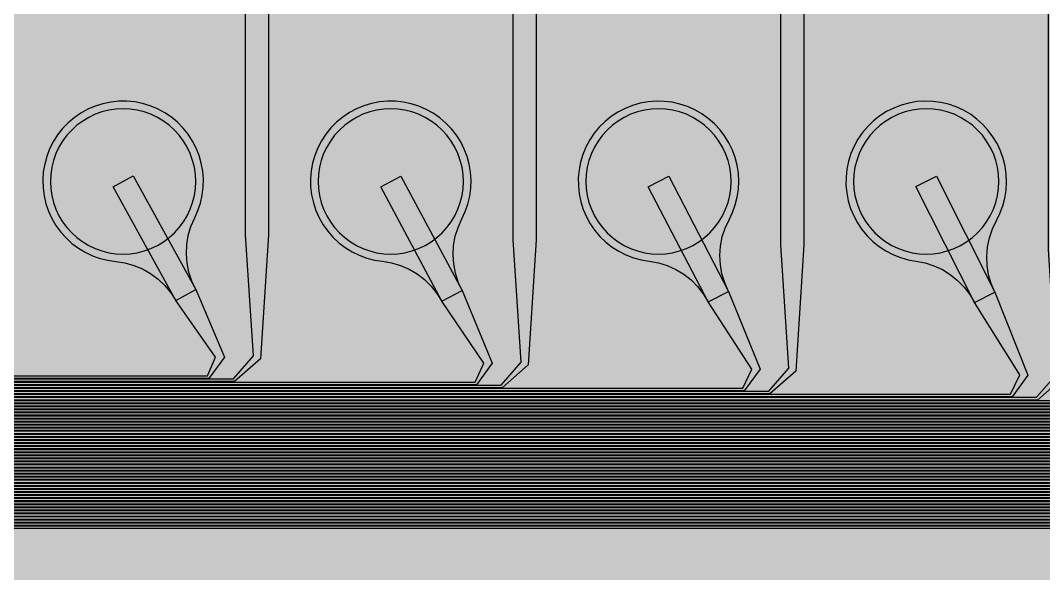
# Model space of a CAD drawing. Header units: metres. Extents: x -7231 to 10969, y -37556 to 1873.
# Drawn here: x 5872 to 7210, y -27294 to -26571 of the extents above; entities that cross this region are included whole.
import ezdxf

# ---------------------------------------------------------------- set-up
doc = ezdxf.new("R2010")
doc.units = ezdxf.units.M
for name, color, linetype in [('Metal1', 4, 'CONTINUOUS'), ('Metal2', 3, 'CONTINUOUS'), ('Polyimide', 7, 'CONTINUOUS'), ('Polyimide_Negative', 5, 'CONTINUOUS')]:
    doc.layers.add(name, color=color, linetype=linetype)

msp = doc.modelspace()

# ---------------------------------------------------------------- hatches: boundary and pattern name
at = {"layer": 'Polyimide'}
msp.add_hatch(color=7, dxfattribs=at).paths.add_polyline_path([(4065.7, -468), (4066.7, -502), (4068.5, -536), (4071.4, -570), (4075.5, -604), (4081, -638), (4088, -672), (4096.5, -706), (4106.6, -740), (4118.3, -774), (4131.6, -808), (4146.5, -842), (4162.9, -876), (4180.7, -910), (4199.8, -944), (4220.2, -978), (4241.7, -1012), (4264.2, -1046), (4287.5, -1080), (4311.5, -1114), (4336, -1148), (4360.9, -1182), (4385.9, -1216), (4410.9, -1250), (4435.7, -1284), (4460.2, -1318), (4484.2, -1352), (4507.5, -1385.9), (4530, -1419.9), (4551.5, -1453.9), (4571.9, -1487.9), (4591.1, -1521.9), (4608.9, -1555.9), (4625.3, -1589.9), (4640.1, -1623.9), (4653.4, -1657.9), (4665.1, -1691.9), (4675.2, -1725.9), (4683.7, -1759.9), (4690.7, -1793.9), (4696.2, -1827.9), (4700.3, -1861.9), (4703.2, -1895.9), (4705.1, -1929.9), (4706.1, -1963.9), (4706.4, -1997.9), (4706.5, -2031.9), (4706.5, -4793), (4710, -4838.4), (4720.2, -4882.7), (4737.1, -4925), (4760.1, -4964.2), (4788.9, -4999.5), (4822.6, -5030), (4860.5, -5055.1), (4901.8, -5074.2), (4901.8, -5074.2), (4970.7, -5105.2), (5034.7, -5145.3), (5092.8, -5193.5), (5143.8, -5249.2), (5186.9, -5311.2), (5221.2, -5378.4), (5246.2, -5449.7), (5261.4, -5523.7), (5266.5, -5599), (5261.4, -5674.3), (5246.2, -5748.3), (5221.2, -5819.6), (5186.9, -5886.8), (5143.8, -5948.8), (5092.8, -6004.5), (5034.7, -6052.7), (4970.7, -6092.8), (4901.8, -6123.8), (4860.5, -6142.9), (4822.6, -6168), (4788.9, -6198.5), (4760.1, -6233.8), (4737.1, -6273), (4720.2, -6315.3), (4710, -6359.6), (4706.5, -6405), (4706.5, -9221.5), (4710, -9266.9), (4720.2, -9311.2), (4737.1, -9353.5), (4760.1, -9392.7), (4788.9, -9428), (4822.6, -9458.5), (4860.5, -9483.6), (4901.8, -9502.7), (4970.7, -9533.7), (5034.7, -9573.8), (5092.8, -9622), (5143.8, -9677.7), (5186.9, -9739.7), (5221.2, -9806.9), (5246.2, -9878.2), (5261.4, -9952.2), (5266.5, -10027.5), (5261.4, -10102.8), (5246.2, -10176.8), (5221.2, -10248.1), (5186.9, -10315.3), (5143.8, -10377.3), (5092.8, -10433), (5034.7, -10481.2), (4970.7, -10521.3), (4901.8, -10552.3), (4860.5, -10571.4), (4822.6, -10596.5), (4788.9, -10627), (4760.1, -10662.3), (4737.1, -10701.5), (4720.2, -10743.8), (4710, -10788.1), (4706.5, -10833.5), (4706.5, -13650), (4710, -13695.4), (4720.2, -13739.7), (4737.1, -13782), (4760.1, -13821.2), (4788.9, -13856.5), (4822.6, -13887), (4860.5, -13912.1), (4901.8, -13931.2), (4970.7, -13962.2), (5034.7, -14002.2), (5092.8, -14050.5), (5143.8, -14106.2), (5186.9, -14168.2), (5221.2, -14235.4), (5246.2, -14306.7), (5261.4, -14380.7), (5266.5, -14456), (5261.4, -14531.3), (5246.2, -14605.3), (5221.2, -14676.5), (5186.9, -14743.8), (5143.8, -14805.8), (5092.8, -14861.5), (5034.7, -14909.7), (4970.7, -14949.8), (4901.8, -14980.8), (4860.5, -14999.9), (4822.6, -15025), (4788.9, -15055.5), (4760.1, -15090.8), (4737.1, -15130), (4720.2, -15172.3), (4710, -15216.6), (4706.5, -15262), (4706.5, -15456), (4720.9, -15750), (4764.1, -16041.3), (4835.7, -16326.8), (4934.9, -16604), (5060.7, -16870.2), (5212.1, -17122.7), (5387.5, -17359.2), (5585.2, -17577.3), (5803.3, -17775), (6039.8, -17950.4), (6292.3, -18101.8), (6558.4, -18227.6), (6835.6, -18326.8), (7121.2, -18398.3), (7412.4, -18441.5), (7706.5, -18456), (9969, -18456), (10047.4, -18459.8), (10125.1, -18471.4), (10201.2, -18490.4), (10275.2, -18516.9), (10346.1, -18550.5), (10413.5, -18590.8), (10476.5, -18637.6), (10534.7, -18690.3), (10587.4, -18748.5), (10634.2, -18811.5), (10674.5, -18878.9), (10708.1, -18949.8), (10734.6, -19023.8), (10753.6, -19099.9), (10765.2, -19177.6), (10769, -19256), (10769, -20895.8), (10730.2, -20951.4), (10694.6, -21009.1), (10662.2, -21068.6), (10633.2, -21129.9), (10607.6, -21192.7), (10585.5, -21256.7), (10566.9, -21322), (10552, -21388.1), (10540.8, -21455), (10533.4, -21522.3), (10529.6, -21590), (10529.6, -21657.8), (10533.4, -21725.5), (10540.8, -21792.9), (10552, -21859.7), (10566.9, -21925.9), (10585.5, -21991.1), (10607.6, -22055.2), (10633.2, -22117.9), (10662.2, -22179.2), (10694.6, -22238.7), (10730.2, -22296.4), (10769, -22352), (10769, -32454.2), (10728.7, -32510.5), (10691.7, -32568.9), (10658, -32629.3), (10627.8, -32691.6), (10601.2, -32755.4), (10578.2, -32820.7), (10558.9, -32887.1), (10543.4, -32954.5), (10531.8, -33022.7), (10524, -33091.4), (10520.1, -33160.5), (10520.1, -33229.7), (10524, -33298.8), (10531.8, -33367.5), (10543.4, -33435.7), (10558.9, -33503.1), (10578.2, -33569.5), (10601.2, -33634.8), (10627.8, -33698.6), (10658, -33760.8), (10691.7, -33821.3), (10728.7, -33879.7), (10769, -33936), (10769, -36556), (10765.2, -36634.4), (10753.6, -36712.1), (10734.6, -36788.2), (10708.1, -36862.1), (10674.5, -36933.1), (10634.2, -37000.5), (10587.4, -37063.5), (10534.7, -37121.7), (10476.5, -37174.4), (10413.5, -37221.2), (10346.1, -37261.5), (10275.2, -37295.1), (10201.2, -37321.6), (10125.1, -37340.6), (10047.4, -37352.1), (9969, -37356), (-6231, -37356), (-6309.4, -37352.1), (-6387.1, -37340.6), (-6463.2, -37321.6), (-6537.2, -37295.1), (-6608.1, -37261.5), (-6675.5, -37221.2), (-6738.5, -37174.4), (-6796.7, -37121.7), (-6849.4, -37063.5), (-6896.2, -37000.5), (-6936.5, -36933.1), (-6970.1, -36862.1), (-6996.6, -36788.2), (-7015.6, -36712.1), (-7027.2, -36634.4), (-7031, -36556), (-7031, -33936), (-6990.7, -33879.8), (-6953.7, -33821.3), (-6920, -33760.9), (-6889.8, -33698.6), (-6863.2, -33634.8), (-6840.2, -33569.5), (-6820.9, -33503.1), (-6805.4, -33435.7), (-6793.7, -33367.5), (-6785.9, -33298.8), (-6782, -33229.7), (-6782, -33160.5), (-6785.9, -33091.4), (-6793.7, -33022.7), (-6805.4, -32954.5), (-6820.9, -32887.1), (-6840.2, -32820.6), (-6863.2, -32755.4), (-6889.8, -32691.5), (-6920, -32629.3), (-6953.7, -32568.9), (-6990.7, -32510.4), (-7031, -32454.2), (-7031, -22364.8), (-6990.7, -22308.6), (-6953.7, -22250.1), (-6920, -22189.7), (-6889.8, -22127.5), (-6863.2, -22063.6), (-6840.2, -21998.4), (-6820.9, -21931.9), (-6805.4, -21864.5), (-6793.7, -21796.3), (-6785.9, -21727.6), (-6782, -21658.5), (-6782, -21589.3), (-6785.9, -21520.3), (-6793.7, -21451.5), (-6805.4, -21383.3), (-6820.9, -21315.9), (-6840.2, -21249.5), (-6863.2, -21184.2), (-6889.8, -21120.4), (-6920, -21058.1), (-6953.7, -20997.7), (-6990.7, -20939.3), (-7031, -20883), (-7031, -19256), (-7027.2, -19177.6), (-7015.6, -19099.9), (-6996.6, -19023.8), (-6970.1, -18949.8), (-6936.5, -18878.9), (-6896.2, -18811.5), (-6849.4, -18748.5), (-6796.7, -18690.3), (-6738.5, -18637.6), (-6675.5, -18590.8), (-6608.1, -18550.5), (-6537.2, -18516.9), (-6463.2, -18490.4), (-6387.1, -18471.4), (-6309.4, -18459.8), (-6231, -18456), (-3968.5, -18456), (-3674.4, -18441.5), (-3383.2, -18398.3), (-3097.6, -18326.8), (-2820.4, -18227.6), (-2554.3, -18101.8), (-2301.8, -17950.4), (-2065.3, -17775), (-1847.2, -17577.3), (-1649.5, -17359.2), (-1474.1, -17122.7), (-1322.7, -16870.2), (-1196.9, -16604), (-1097.7, -16326.8), (-1026.1, -16041.3), (-982.9, -15750), (-968.5, -15456), (-968.5, -15262), (-972, -15216.6), (-982.2, -15172.3), (-999.1, -15130), (-1022.1, -15090.8), (-1050.9, -15055.5), (-1084.6, -15025), (-1122.5, -14999.9), (-1163.8, -14980.8), (-1232.7, -14949.8), (-1296.7, -14909.7), (-1354.8, -14861.5), (-1405.8, -14805.8), (-1448.9, -14743.8), (-1483.2, -14676.5), (-1508.2, -14605.3), (-1523.4, -14531.3), (-1528.5, -14456), (-1523.4, -14380.7), (-1508.2, -14306.7), (-1483.2, -14235.4), (-1448.9, -14168.2), (-1405.8, -14106.2), (-1354.8, -14050.5), (-1296.7, -14002.2), (-1232.7, -13962.2), (-1163.8, -13931.2), (-1122.5, -13912.1), (-1084.6, -13887), (-1050.9, -13856.5), (-1022.1, -13821.2), (-999.1, -13782), (-982.2, -13739.7), (-972, -13695.4), (-968.5, -13650), (-968.5, -12309.6), (-972, -12264.3), (-982.2, -12219.9), (-999.1, -12177.7), (-1022.1, -12138.5), (-1050.9, -12103.2), (-1084.6, -12072.6), (-1122.5, -12047.5), (-1163.8, -12028.5), (-1232.7, -11997.4), (-1296.7, -11957.4), (-1354.8, -11909.1), (-1405.8, -11853.5), (-1448.9, -11791.5), (-1483.2, -11724.2), (-1508.2, -11653), (-1523.4, -11579), (-1528.5, -11503.7), (-1523.4, -11428.3), (-1508.2, -11354.4), (-1483.2, -11283.1), (-1448.9, -11215.9), (-1405.8, -11153.8), (-1354.8, -11098.2), (-1296.7, -11049.9), (-1232.7, -11009.9), (-1163.8, -10978.8), (-1122.5, -10959.8), (-1084.6, -10934.7), (-1050.9, -10904.1), (-1022.1, -10868.9), (-999.1, -10829.6), (-982.2, -10787.4), (-972, -10743), (-968.5, -10697.7), (-968.5, -9357.3), (-972, -9311.9), (-982.2, -9267.6), (-999.1, -9225.4), (-1022.1, -9186.1), (-1050.9, -9150.8), (-1084.6, -9120.3), (-1122.5, -9095.2), (-1163.8, -9076.2), (-1163.8, -9076.2), (-1232.7, -9045.1), (-1296.7, -9005.1), (-1354.8, -8956.8), (-1405.8, -8901.1), (-1448.9, -8839.1), (-1483.2, -8771.9), (-1508.2, -8700.6), (-1523.4, -8626.7), (-1528.5, -8551.3), (-1523.4, -8476), (-1508.2, -8402), (-1483.2, -8330.8), (-1448.9, -8263.5), (-1405.8, -8201.5), (-1354.8, -8145.9), (-1296.7, -8097.6), (-1232.7, -8057.6), (-1163.8, -8026.5), (-1163.8, -8026.5), (-1122.5, -8007.4), (-1084.6, -7982.4), (-1050.9, -7951.8), (-1022.1, -7916.5), (-999.1, -7877.3), (-982.2, -7835), (-972, -7790.7), (-968.5, -7745.4), (-968.5, -6405), (-972, -6359.6), (-982.2, -6315.3), (-999.1, -6273), (-1022.1, -6233.8), (-1050.9, -6198.5), (-1084.6, -6168), (-1122.5, -6142.9), (-1163.8, -6123.8), (-1163.8, -6123.8), (-1232.7, -6092.8), (-1296.7, -6052.7), (-1354.8, -6004.5), (-1405.8, -5948.8), (-1448.9, -5886.8), (-1483.2, -5819.6), (-1508.2, -5748.3), (-1523.4, -5674.3), (-1528.5, -5599), (-1523.4, -5523.7), (-1508.2, -5449.7), (-1483.2, -5378.4), (-1448.9, -5311.2), (-1405.8, -5249.2), (-1354.8, -5193.5), (-1296.7, -5145.3), (-1232.7, -5105.2), (-1163.8, -5074.2), (-1163.8, -5074.2), (-1122.5, -5055.1), (-1084.6, -5030), (-1050.9, -4999.5), (-1022.1, -4964.2), (-999.1, -4925), (-982.2, -4882.7), (-972, -4838.4), (-968.5, -4793), (-968.5, -2031.9), (-968.4, -1997.9), (-968.1, -1963.9), (-967.1, -1929.9), (-965.2, -1895.9), (-962.2, -1861.9), (-958, -1827.9), (-952.4, -1793.9), (-945.3, -1759.9), (-936.6, -1725.9), (-926.4, -1691.9), (-914.4, -1657.9), (-900.9, -1623.9), (-885.7, -1589.9), (-869.1, -1555.9), (-850.9, -1521.9), (-831.4, -1487.9), (-810.6, -1453.9), (-788.7, -1419.9), (-765.8, -1385.9), (-742.1, -1352), (-717.6, -1318), (-692.7, -1284), (-667.4, -1250), (-641.9, -1216), (-616.4, -1182), (-591.1, -1148), (-566.1, -1114), (-541.7, -1080), (-517.9, -1046), (-495, -1012), (-473.1, -978), (-452.4, -944), (-432.8, -910), (-414.7, -876), (-398, -842), (-382.9, -808), (-369.3, -774), (-357.4, -740), (-347.1, -706), (-338.4, -672), (-331.3, -638), (-325.7, -604), (-321.5, -570), (-318.6, -536), (-316.7, -502), (-315.7, -468), (-315.3, -434), (-315.2, -400), (-315.2, 401), (-315.2, 451), (-315.2, 1644), (-270.2, 1644), (-270, 1637.1), (-269.4, 1630.3), (-268.2, 1623.5), (-266.7, 1616.8), (-264.7, 1610.2), (-262.3, 1603.8), (-259.4, 1597.6), (-256.2, 1591.5), (-252.6, 1585.7), (-248.6, 1580.1), (-244.2, 1574.8), (-239.5, 1569.8), (-234.5, 1565.1), (-229.2, 1560.7), (-223.6, 1556.7), (-217.8, 1553.1), (-211.7, 1549.8), (-205.4, 1547), (-199, 1544.6), (-192.4, 1542.6), (-185.7, 1541), (-179, 1539.9), (-172.1, 1539.2), (-165.2, 1539), (-158.4, 1539.2), (-151.5, 1539.9), (-144.8, 1541), (-138.1, 1542.6), (-131.5, 1544.6), (-125.1, 1547), (-118.8, 1549.8), (-112.8, 1553.1), (-106.9, 1556.7), (-101.3, 1560.7), (-96, 1565.1), (-91, 1569.8), (-86.3, 1574.8), (-81.9, 1580.1), (-77.9, 1585.7), (-74.3, 1591.5), (-71.1, 1597.6), (-68.2, 1603.8), (-65.8, 1610.2), (-63.8, 1616.8), (-62.3, 1623.5), (-61.1, 1630.3), (-60.5, 1637.1), (-60.2, 1644), (1853, 1644), (1853, 1573), (3815.2, 1573), (3815.5, 1579.5), (3816.1, 1586.1), (3817.2, 1592.5), (3818.7, 1598.9), (3820.6, 1605.1), (3822.9, 1611.3), (3825.6, 1617.2), (3828.6, 1623), (3832.1, 1628.6), (3835.9, 1633.9), (3840.1, 1638.9), (3844.5, 1643.7), (3849.3, 1648.2), (3854.4, 1652.3), (3859.7, 1656.1), (3865.2, 1659.6), (3871, 1662.7), (3877, 1665.4), (3883.1, 1667.7), (3889.4, 1669.6), (3895.7, 1671.1), (3902.2, 1672.1), (3908.7, 1672.8), (3915.2, 1673), (3921.8, 1672.8), (3928.3, 1672.1), (3934.8, 1671.1), (3941.1, 1669.6), (3947.4, 1667.7), (3953.5, 1665.4), (3959.5, 1662.7), (3965.2, 1659.6), (3970.8, 1656.1), (3976.1, 1652.3), (3981.2, 1648.2), (3986, 1643.7), (3990.4, 1638.9), (3994.6, 1633.9), (3998.4, 1628.6), (4001.9, 1623), (4004.9, 1617.2), (4007.6, 1611.3), (4009.9, 1605.1), (4011.8, 1598.9), (4013.3, 1592.5), (4014.4, 1586.1), (4015, 1579.5), (4015.2, 1573), (4065.2, 1573), (4065.2, 451), (4065.2, 401), (4065.2, -400), (4065.3, -434), (4065.7, -468)])

# ---------------------------------------------------------------- linework, layer by layer
at = {"layer": 'Metal1'}
for points in [[(2640.8, -19211.9), (2640.8, -27202.3), (2669.7, -27231.2), (9450.8, -27231.2), (9479.8, -27202.3), (9479.8, -25831.7), (9450.8, -25802.8), (9010.8, -25802.8), (8976.6, -25773), (8966.5, -25636.9), (8966.5, -24931), (8996.5, -24931), (8996.5, -25636.9), (8986.4, -25769), (9012.2, -25799.2), (9452.2, -25799.2), (9483.2, -25830.3), (9483.2, -27203.7), (9452.2, -27234.7), (2668.3, -27234.7), (2637.2, -27203.7), (2637.2, -19211.9)], [(2648.8, -19211.9), (2648.8, -27194.3), (2677.7, -27223.2), (9442.8, -27223.2), (9471.8, -27194.3), (9471.8, -25839.7), (9442.8, -25810.7), (8660.8, -25810.7), (8626.6, -25781), (8616.5, -25643.3), (8616.5, -24931), (8646.5, -24931), (8646.5, -25643.3), (8636.4, -25777), (8662.2, -25807.2), (9444.2, -25807.2), (9475.3, -25838.3), (9475.3, -27195.7), (9444.2, -27226.7), (2676.3, -27226.7), (2645.2, -27195.7), (2645.2, -19211.9)], [(2656.8, -19211.9), (2656.8, -27186.3), (2685.7, -27215.2), (9434.8, -27215.2), (9463.8, -27186.3), (9463.8, -25847.7), (9434.8, -25818.7), (8310.8, -25818.7), (8276.6, -25789), (8266.5, -25649.7), (8266.5, -24931), (8296.5, -24931), (8296.5, -25649.7), (8286.4, -25785), (8312.2, -25815.2), (9436.2, -25815.2), (9467.2, -25846.3), (9467.2, -27187.7), (9436.2, -27218.8), (2684.3, -27218.8), (2653.2, -27187.7), (2653.2, -19211.9)], [(2664.8, -19211.9), (2664.8, -27178.3), (2693.7, -27207.2), (9426.8, -27207.2), (9455.8, -27178.3), (9455.8, -25855.7), (9426.8, -25826.8), (7960.8, -25826.8), (7926.6, -25797), (7916.5, -25656.1), (7916.5, -24931), (7946.5, -24931), (7946.5, -25656.1), (7936.4, -25793), (7962.2, -25823.2), (9428.2, -25823.2), (9459.3, -25854.3), (9459.3, -27179.7), (9428.2, -27210.7), (2692.3, -27210.7), (2661.2, -27179.7), (2661.2, -19211.9)], [(2672.8, -19211.9), (2672.8, -27170.3), (2701.7, -27199.2), (9418.8, -27199.2), (9447.8, -27170.3), (9447.8, -25863.7), (9418.8, -25834.8), (7610.8, -25834.8), (7576.7, -25805), (7566.5, -25662.5), (7566.5, -24931), (7596.5, -24931), (7596.5, -25662.5), (7586.3, -25801), (7612.2, -25831.2), (9420.2, -25831.2), (9451.2, -25862.3), (9451.2, -27171.7), (9420.2, -27202.7), (2700.3, -27202.7), (2669.2, -27171.7), (2669.2, -19211.9)], [(2680.8, -19211.9), (2680.8, -27162.3), (2709.7, -27191.2), (9410.8, -27191.2), (9439.8, -27162.3), (9439.8, -25871.7), (9410.8, -25842.7), (7260.8, -25842.7), (7226.7, -25813), (7216.5, -25668.9), (7216.5, -24931), (7246.5, -24931), (7246.5, -25668.9), (7236.3, -25809), (7262.2, -25839.2), (9412.2, -25839.2), (9443.3, -25870.3), (9443.3, -27163.7), (9412.2, -27194.7), (2708.3, -27194.7), (2677.2, -27163.7), (2677.2, -19211.9)], [(2688.8, -19211.9), (2688.8, -27154.3), (2717.7, -27183.2), (9402.8, -27183.2), (9431.8, -27154.3), (9431.8, -25879.7), (9402.8, -25850.7), (6910.8, -25850.7), (6876.7, -25821), (6866.5, -25675.3), (6866.5, -24931), (6896.5, -24931), (6896.5, -25675.3), (6886.3, -25817), (6912.2, -25847.2), (9404.2, -25847.2), (9435.2, -25878.3), (9435.2, -27155.7), (9404.2, -27186.8), (2716.3, -27186.8), (2685.2, -27155.7), (2685.2, -19211.9)], [(2696.8, -19211.9), (2696.8, -27146.3), (2725.7, -27175.2), (9394.8, -27175.2), (9423.8, -27146.3), (9423.8, -25887.7), (9394.8, -25858.8), (6560.8, -25858.8), (6526.8, -25829), (6516.5, -25681.7), (6516.5, -24931), (6546.5, -24931), (6546.5, -25681.7), (6536.2, -25825), (6562.2, -25855.2), (9396.2, -25855.2), (9427.3, -25886.3), (9427.3, -27147.7), (9396.2, -27178.7), (2724.3, -27178.7), (2693.2, -27147.7), (2693.2, -19211.9)], [(2704.8, -19211.9), (2704.8, -27138.3), (2733.7, -27167.2), (9386.8, -27167.2), (9415.8, -27138.3), (9415.8, -25895.7), (9386.8, -25866.8), (6210.8, -25866.8), (6176.8, -25837), (6166.5, -25688.1), (6166.5, -24931), (6196.5, -24931), (6196.5, -25688.1), (6186.2, -25833), (6212.2, -25863.2), (9388.2, -25863.2), (9419.2, -25894.3), (9419.2, -27139.7), (9388.2, -27170.7), (2732.3, -27170.7), (2701.2, -27139.7), (2701.2, -19211.9)], [(2712.8, -19211.9), (2712.8, -27130.3), (2741.7, -27159.2), (9378.8, -27159.2), (9407.8, -27130.3), (9407.8, -25903.7), (9378.8, -25874.7), (5860.8, -25874.7), (5826.8, -25844.9), (5816.5, -25694.5), (5816.5, -24931), (5846.5, -24931), (5846.5, -25694.5), (5836.2, -25841.1), (5862.2, -25871.2), (9380.2, -25871.2), (9411.3, -25902.3), (9411.3, -27131.7), (9380.2, -27162.7), (2740.3, -27162.7), (2709.2, -27131.7), (2709.2, -19211.9)], [(2720.8, -19211.9), (2720.8, -27122.3), (2749.7, -27151.2), (9370.8, -27151.2), (9399.8, -27122.3), (9399.8, -25911.7), (9370.8, -25882.7), (5510.8, -25882.7), (5476.8, -25852.9), (5466.5, -25700.9), (5466.5, -24931), (5496.5, -24931), (5496.5, -25700.9), (5486.2, -25849.1), (5512.2, -25879.2), (9372.2, -25879.2), (9403.2, -25910.3), (9403.2, -27123.7), (9372.2, -27154.8), (2748.3, -27154.8), (2717.2, -27123.7), (2717.2, -19211.9)], [(2728.8, -19211.9), (2728.8, -27114.3), (2757.7, -27143.2), (9362.8, -27143.2), (9391.8, -27114.3), (9391.8, -25919.7), (9362.8, -25890.8), (5160.8, -25890.8), (5126.9, -25860.9), (5116.5, -25707.3), (5116.5, -24931), (5146.5, -24931), (5146.5, -25707.3), (5136.1, -25857.1), (5162.2, -25887.2), (9364.2, -25887.2), (9395.3, -25918.3), (9395.3, -27115.7), (9364.2, -27146.7), (2756.3, -27146.7), (2725.2, -27115.7), (2725.2, -19211.9)], [(2736.8, -19211.9), (2736.8, -27106.3), (2765.7, -27135.2), (9354.8, -27135.2), (9383.8, -27106.3), (9383.8, -25927.7), (9354.8, -25898.8), (4810.8, -25898.8), (4776.9, -25868.9), (4766.5, -25713.7), (4766.5, -24931), (4796.5, -24931), (4796.5, -25713.7), (4786.1, -25865.1), (4812.2, -25895.2), (9356.2, -25895.2), (9387.2, -25926.3), (9387.2, -27107.7), (9356.2, -27138.7), (2764.3, -27138.7), (2733.2, -27107.7), (2733.2, -19211.9)], [(2744.8, -19211.9), (2744.8, -27098.3), (2773.7, -27127.2), (9346.8, -27127.2), (9375.8, -27098.3), (9375.8, -25935.7), (9346.8, -25906.7), (4460.8, -25906.7), (4426.9, -25876.9), (4416.5, -25720.1), (4416.5, -24931), (4446.5, -24931), (4446.5, -25720.1), (4436.1, -25873.1), (4462.2, -25903.2), (9348.2, -25903.2), (9379.3, -25934.3), (9379.3, -27099.7), (9348.2, -27130.7), (2772.3, -27130.7), (2741.2, -27099.7), (2741.2, -19211.9)], [(2752.8, -19211.9), (2752.8, -27090.3), (2781.7, -27119.2), (9338.8, -27119.2), (9367.8, -27090.3), (9367.8, -25943.7), (9338.8, -25914.7), (4110.8, -25914.7), (4076.9, -25884.9), (4066.5, -25726.5), (4066.5, -24931), (4096.5, -24931), (4096.5, -25726.5), (4086.1, -25881.1), (4112.2, -25911.2), (9340.2, -25911.2), (9371.2, -25942.3), (9371.2, -27091.7), (9340.2, -27122.8), (2780.3, -27122.8), (2749.2, -27091.7), (2749.2, -19211.9)], [(2760.8, -19211.9), (2760.8, -27082.3), (2789.7, -27111.2), (9330.8, -27111.2), (9359.8, -27082.3), (9359.8, -25951.7), (9330.8, -25922.8), (3760.8, -25922.8), (3726.9, -25892.9), (3716.5, -25732.9), (3716.5, -24931), (3746.5, -24931), (3746.5, -25732.9), (3736.1, -25889.1), (3762.2, -25919.2), (9332.2, -25919.2), (9363.3, -25950.3), (9363.3, -27083.7), (9332.2, -27114.7), (2788.3, -27114.7), (2757.2, -27083.7), (2757.2, -19211.9)], [(2768.8, -19211.9), (2768.8, -27074.3), (2797.7, -27103.2), (8950.8, -27103.2), (8977.1, -27073.2), (8966.5, -26902.1), (8966.5, -26041), (8996.5, -26041), (8996.5, -26902.1), (8985.9, -27076.8), (8952.2, -27106.7), (2796.3, -27106.7), (2765.2, -27075.7), (2765.2, -19211.9)], [(2776.8, -19211.9), (2776.8, -27066.3), (2805.7, -27095.2), (8600.8, -27095.2), (8627.1, -27065.2), (8616.5, -26895.7), (8616.5, -26041), (8646.5, -26041), (8646.5, -26895.7), (8635.9, -27068.8), (8602.2, -27098.7), (2804.3, -27098.7), (2773.2, -27067.7), (2773.2, -19211.9)], [(2784.8, -19211.9), (2784.8, -27058.3), (2813.7, -27087.2), (8250.8, -27087.2), (8277.1, -27057.2), (8266.5, -26889.3), (8266.5, -26041), (8296.5, -26041), (8296.5, -26889.3), (8285.9, -27060.8), (8252.2, -27090.8), (2812.3, -27090.8), (2781.2, -27059.7), (2781.2, -19211.9)], [(2792.8, -19211.9), (2792.8, -27050.3), (2821.7, -27079.2), (7900.8, -27079.2), (7927.1, -27049.2), (7916.5, -26882.9), (7916.5, -26041), (7946.5, -26041), (7946.5, -26882.9), (7935.9, -27052.8), (7902.2, -27082.8), (2820.3, -27082.8), (2789.2, -27051.7), (2789.2, -19211.9)], [(2800.8, -19211.9), (2800.8, -27042.3), (2829.7, -27071.2), (7550.8, -27071.2), (7577.1, -27041.2), (7566.5, -26876.5), (7566.5, -26041), (7596.5, -26041), (7596.5, -26876.5), (7585.9, -27044.8), (7552.2, -27074.7), (2828.3, -27074.7), (2797.2, -27043.7), (2797.2, -19211.9)], [(2808.8, -19211.9), (2808.8, -27034.3), (2837.7, -27063.2), (7200.8, -27063.2), (7227, -27033.2), (7216.5, -26870.1), (7216.5, -26041), (7246.5, -26041), (7246.5, -26870.1), (7236, -27036.8), (7202.2, -27066.7), (2836.3, -27066.7), (2805.2, -27035.7), (2805.2, -19211.9)], [(2816.8, -19211.9), (2816.8, -27026.3), (2845.7, -27055.2), (6850.8, -27055.2), (6877, -27025.1), (6866.5, -26863.7), (6866.5, -26041), (6896.5, -26041), (6896.5, -26863.7), (6886, -27028.9), (6852.2, -27058.8), (2844.3, -27058.8), (2813.2, -27027.7), (2813.2, -19211.9)], [(2824.8, -19211.9), (2824.8, -27018.3), (2853.7, -27047.2), (6500.8, -27047.2), (6527, -27017.1), (6516.5, -26857.3), (6516.5, -26041), (6546.5, -26041), (6546.5, -26857.3), (6536, -27020.9), (6502.2, -27050.8), (2852.3, -27050.8), (2821.2, -27019.7), (2821.2, -19211.9)], [(2832.7, -19211.9), (2832.7, -27010.3), (2861.7, -27039.2), (6150.8, -27039.2), (6177, -27009.1), (6166.5, -26850.9), (6166.5, -26041), (6196.5, -26041), (6196.5, -26850.9), (6186, -27012.9), (6152.2, -27042.7), (2860.3, -27042.7), (2829.2, -27011.7), (2829.2, -19211.9)]]:
    msp.add_lwpolyline(points, dxfattribs=at)
at = {"layer": 'Metal2'}
for points in [[(2644.8, -19211.9), (2644.8, -27198.3), (2673.7, -27227.2), (9446.8, -27227.2), (9475.8, -27198.3), (9475.8, -25835.7), (9446.8, -25806.8), (8970.2, -25806.8), (8910.8, -25796.5), (8795.9, -25681.6), (8817.1, -25660.4), (8927.8, -25771.1), (8970.8, -25803.2), (9448.2, -25803.2), (9479.3, -25834.3), (9479.3, -27199.7), (9448.2, -27230.7), (2672.3, -27230.7), (2641.2, -27199.7), (2641.2, -19211.9)], [(2652.8, -19211.9), (2652.8, -27190.3), (2681.7, -27219.2), (9438.8, -27219.2), (9467.8, -27190.3), (9467.8, -25843.7), (9438.8, -25814.8), (8628.2, -25814.8), (8568.9, -25804.3), (8565.9, -25801.6), (8445.9, -25681.6), (8467.1, -25660.4), (8587.1, -25780.4), (8585.6, -25779.3), (8628.8, -25811.2), (9440.2, -25811.2), (9471.2, -25842.3), (9471.2, -27191.7), (9440.2, -27222.7), (2680.3, -27222.7), (2649.2, -27191.7), (2649.2, -19211.9)], [(2660.8, -19211.9), (2660.8, -27182.3), (2689.7, -27211.2), (9430.8, -27211.2), (9459.8, -27182.3), (9459.8, -25851.7), (9430.8, -25822.7), (8286.2, -25822.7), (8228.2, -25810.4), (8215.9, -25801.6), (8095.9, -25681.6), (8117.1, -25660.4), (8237.1, -25780.4), (8242.4, -25789.1), (8286.8, -25819.2), (9432.2, -25819.2), (9463.2, -25850.3), (9463.2, -27183.7), (9432.2, -27214.7), (2688.3, -27214.7), (2657.2, -27183.7), (2657.2, -19211.9)], [(2668.8, -19211.9), (2668.8, -27174.3), (2697.7, -27203.2), (9422.8, -27203.2), (9451.8, -27174.3), (9451.8, -25859.7), (9422.8, -25830.7), (7944.2, -25830.7), (7887, -25817.1), (7865.9, -25801.6), (7745.9, -25681.6), (7767.1, -25660.4), (7887.1, -25780.4), (7899.5, -25798.4), (7944.8, -25827.2), (9424.2, -25827.2), (9455.2, -25858.3), (9455.2, -27175.7), (9424.2, -27206.8), (2696.3, -27206.8), (2665.2, -27175.7), (2665.2, -19211.9)], [(2676.8, -19211.9), (2676.8, -27166.3), (2705.7, -27195.2), (9414.8, -27195.2), (9443.8, -27166.3), (9443.8, -25867.7), (9414.8, -25838.8), (7602.2, -25838.8), (7545.7, -25824.2), (7515.9, -25801.6), (7395.9, -25681.6), (7417.1, -25660.4), (7537.1, -25780.4), (7556.9, -25807.4), (7602.8, -25835.2), (9416.2, -25835.2), (9447.2, -25866.3), (9447.2, -27167.7), (9416.2, -27198.7), (2704.3, -27198.7), (2673.2, -27167.7), (2673.2, -19211.9)], [(2684.8, -19211.9), (2684.8, -27158.3), (2713.7, -27187.2), (9406.8, -27187.2), (9435.8, -27158.3), (9435.8, -25875.7), (9406.8, -25846.8), (7260.2, -25846.8), (7204.2, -25831.4), (7165.9, -25801.6), (7045.9, -25681.6), (7067.1, -25660.4), (7187.1, -25780.4), (7214.4, -25816.2), (7260.8, -25843.2), (9408.2, -25843.2), (9439.2, -25874.3), (9439.2, -27159.7), (9408.2, -27190.7), (2712.3, -27190.7), (2681.2, -27159.7), (2681.2, -19211.9)], [(2692.8, -19211.9), (2692.8, -27150.3), (2721.7, -27179.2), (9398.8, -27179.2), (9427.8, -27150.3), (9427.8, -25883.7), (9398.8, -25854.7), (6877.3, -25854.7), (6822.7, -25837.4), (6798.7, -25814.3), (6694.6, -25680.2), (6718.4, -25661.8), (6822.4, -25795.9), (6835.9, -25821.2), (6878.1, -25851.2), (9400.2, -25851.2), (9431.2, -25882.3), (9431.2, -27151.7), (9400.2, -27182.7), (2720.3, -27182.7), (2689.2, -27151.7), (2689.2, -19211.9)], [(2700.8, -19211.9), (2700.8, -27142.3), (2729.7, -27171.2), (9390.8, -27171.2), (9419.8, -27142.3), (9419.8, -25891.7), (9390.8, -25862.7), (6527.3, -25862.7), (6473.5, -25844.5), (6445.7, -25816.2), (6344.5, -25679.9), (6368.5, -25662.1), (6469.8, -25798.3), (6486.2, -25829.4), (6528.1, -25859.2), (9392.2, -25859.2), (9423.2, -25890.3), (9423.2, -27143.7), (9392.2, -27174.8), (2728.3, -27174.8), (2697.2, -27143.7), (2697.2, -19211.9)], [(2708.8, -19211.9), (2708.8, -27134.3), (2737.7, -27163.2), (9382.8, -27163.2), (9411.8, -27134.3), (9411.8, -25899.7), (9382.8, -25870.8), (6177.3, -25870.8), (6124.2, -25851.6), (6092.8, -25817.9), (5994.3, -25679.7), (6018.7, -25662.3), (6117.3, -25800.5), (6136.4, -25837.5), (6178.1, -25867.2), (9384.2, -25867.2), (9415.2, -25898.3), (9415.2, -27135.7), (9384.2, -27166.7), (2736.3, -27166.7), (2705.2, -27135.7), (2705.2, -19211.9)], [(2716.8, -19211.9), (2716.8, -27126.3), (2745.7, -27155.2), (9374.8, -27155.2), (9403.8, -27126.3), (9403.8, -25907.7), (9374.8, -25878.8), (5827.3, -25878.8), (5774.9, -25858.8), (5740.1, -25819.5), (5644.1, -25679.5), (5668.9, -25662.5), (5764.8, -25802.5), (5786.6, -25845.7), (5828.1, -25875.2), (9376.2, -25875.2), (9407.2, -25906.3), (9407.2, -27127.7), (9376.2, -27158.7), (2744.3, -27158.7), (2713.2, -27127.7), (2713.2, -19211.9)], [(2724.8, -19211.9), (2724.8, -27118.3), (2753.7, -27147.2), (9366.8, -27147.2), (9395.8, -27118.3), (9395.8, -25915.7), (9366.8, -25886.7), (5477.3, -25886.7), (5425.5, -25866.2), (5387.4, -25820.9), (5294, -25679.3), (5319, -25662.7), (5412.5, -25804.4), (5436.9, -25853.8), (5478.2, -25883.2), (9368.2, -25883.2), (9399.2, -25914.3), (9399.2, -27119.7), (9368.2, -27150.7), (2752.3, -27150.7), (2721.2, -27119.7), (2721.2, -19211.9)], [(2732.8, -19211.9), (2732.8, -27110.3), (2761.7, -27139.2), (9358.8, -27139.2), (9387.8, -27110.3), (9387.8, -25923.7), (9358.8, -25894.7), (5127.3, -25894.7), (5076.1, -25873.5), (5034.9, -25822.2), (4943.8, -25679.1), (4969.2, -25662.9), (5060.2, -25806.1), (5087.1, -25861.8), (5128.2, -25891.2), (9360.2, -25891.2), (9391.2, -25922.3), (9391.2, -27111.7), (9360.2, -27142.8), (2760.3, -27142.8), (2729.2, -27111.7), (2729.2, -19211.9)], [(2740.8, -19211.9), (2740.8, -27102.3), (2769.7, -27131.2), (9350.8, -27131.2), (9379.8, -27102.3), (9379.8, -25931.7), (9350.8, -25902.8), (4777.3, -25902.8), (4726.7, -25881), (4682.5, -25823.5), (4593.7, -25678.8), (4619.3, -25663.2), (4708.1, -25807.8), (4737.3, -25869.9), (4778.2, -25899.2), (9352.2, -25899.2), (9383.2, -25930.3), (9383.2, -27103.7), (9352.2, -27134.7), (2768.3, -27134.7), (2737.2, -27103.7), (2737.2, -19211.9)], [(2748.8, -19211.9), (2748.8, -27094.3), (2777.7, -27123.2), (9342.8, -27123.2), (9371.8, -27094.3), (9371.8, -25939.7), (9342.8, -25910.8), (4427.2, -25910.8), (4377.3, -25888.4), (4330.2, -25824.6), (4243.6, -25678.7), (4269.4, -25663.3), (4356, -25809.3), (4387.6, -25878), (4428.2, -25907.2), (9344.2, -25907.2), (9375.2, -25938.3), (9375.2, -27095.7), (9344.2, -27126.7), (2776.3, -27126.7), (2745.2, -27095.7), (2745.2, -19211.9)], [(2756.8, -19211.9), (2756.8, -27086.3), (2785.7, -27115.2), (9334.8, -27115.2), (9363.8, -27086.3), (9363.8, -25947.7), (9334.8, -25918.7), (4077.2, -25918.7), (4027.8, -25896), (3978, -25825.6), (3893.5, -25678.5), (3919.5, -25663.5), (4004, -25810.7), (4037.8, -25886), (4078.2, -25915.2), (9336.2, -25915.2), (9367.2, -25946.3), (9367.2, -27087.7), (9336.2, -27118.7), (2784.3, -27118.7), (2753.2, -27087.7), (2753.2, -19211.9)], [(2764.8, -19211.9), (2764.8, -27078.3), (2793.7, -27107.2), (9326.8, -27107.2), (9355.8, -27078.3), (9355.8, -25955.7), (9326.8, -25926.7), (3727.2, -25926.7), (3678.3, -25903.5), (3625.9, -25826.6), (3543.4, -25678.3), (3569.6, -25663.7), (3652.1, -25812), (3688, -25894), (3728.2, -25923.2), (9328.2, -25923.2), (9359.2, -25954.3), (9359.2, -27079.7), (9328.2, -27110.8), (2792.3, -27110.8), (2761.2, -27079.7), (2761.2, -19211.9)], [(2772.8, -19211.9), (2772.8, -27070.3), (2801.7, -27099.2), (8916.8, -27099.2), (8930.8, -27073.2), (8863.9, -26948.3), (8792.8, -26787.1), (8820.2, -26774.9), (8891.4, -26936.2), (8940.4, -27073.9), (8918.7, -27102.8), (2800.3, -27102.8), (2769.2, -27071.7), (2769.2, -19211.9)], [(2780.8, -19211.9), (2780.8, -27062.3), (2809.7, -27091.2), (8566.8, -27091.2), (8580.5, -27065.3), (8514, -26944.3), (8442.8, -26787.2), (8470.2, -26774.8), (8541.3, -26932), (8590.2, -27066), (8568.7, -27094.7), (2808.3, -27094.7), (2777.2, -27063.7), (2777.2, -19211.9)], [(2788.8, -19211.9), (2788.8, -27054.3), (2817.7, -27083.2), (8216.8, -27083.2), (8230.2, -27057.5), (8164.4, -26941.2), (8092.9, -26787.3), (8120.1, -26774.7), (8191.6, -26928.6), (8240, -27058.1), (8218.7, -27086.7), (2816.3, -27086.7), (2785.2, -27055.7), (2785.2, -19211.9)], [(2796.8, -19211.9), (2796.8, -27046.3), (2825.7, -27075.2), (7866.7, -27075.2), (7879.8, -27049.6), (7816, -26940.6), (7743, -26787.5), (7770, -26774.5), (7843.1, -26927.7), (7889.8, -27050.2), (7868.7, -27078.8), (2824.3, -27078.8), (2793.2, -27047.7), (2793.2, -19211.9)], [(2804.8, -19211.9), (2804.8, -27038.3), (2833.7, -27067.2), (7516.7, -27067.2), (7529.4, -27041.8), (7467.7, -26940), (7393, -26787.6), (7420, -26774.4), (7494.7, -26926.8), (7539.6, -27042.3), (7518.7, -27070.8), (2832.3, -27070.8), (2801.2, -27039.7), (2801.2, -19211.9)], [(2812.8, -19211.9), (2812.8, -27030.3), (2841.7, -27059.2), (7166.7, -27059.2), (7178.9, -27034), (7119.5, -26939.3), (7043.1, -26787.8), (7069.9, -26774.2), (7146.3, -26925.8), (7189.5, -27034.4), (7168.7, -27062.7), (2840.3, -27062.7), (2809.2, -27031.7), (2809.2, -19211.9)], [(2820.8, -19211.9), (2820.8, -27022.3), (2849.7, -27051.2), (6816.7, -27051.2), (6828.5, -27026.2), (6771.4, -26938.5), (6693.2, -26787.9), (6719.8, -26774.1), (6798, -26924.7), (6839.3, -27026.6), (6818.7, -27054.7), (2848.3, -27054.7), (2817.2, -27023.7), (2817.2, -19211.9)], [(2828.8, -19211.9), (2828.8, -27014.3), (2857.7, -27043.2), (6466.7, -27043.2), (6478, -27018.4), (6423.3, -26937.7), (6343.3, -26788.1), (6369.7, -26773.9), (6449.8, -26923.6), (6489.2, -27018.7), (6468.7, -27046.7), (2856.3, -27046.7), (2825.2, -27015.7), (2825.2, -19211.9)], [(2836.8, -19211.9), (2836.8, -27006.3), (2865.7, -27035.2), (6116.7, -27035.2), (6127.4, -27010.6), (6075.3, -26936.8), (5993.4, -26788.2), (6019.6, -26773.8), (6101.6, -26922.4), (6139, -27010.8), (6118.7, -27038.8), (2864.3, -27038.8), (2833.2, -27007.7), (2833.2, -19211.9)]]:
    msp.add_lwpolyline(points, dxfattribs=at)
for points in [[(6101.6, -26922.4), (6096.4, -26911.3), (6092.5, -26899.8), (6090.1, -26887.8), (6089.2, -26875.7), (6089.7, -26863.5), (6091.7, -26851.5), (6095.2, -26839.8), (6100.1, -26828.7), (6104.3, -26819.1), (6107.7, -26809.2), (6110, -26798.9), (6111.2, -26788.5), (6111.5, -26778.1), (6110.6, -26767.6), (6108.8, -26757.3), (6105.9, -26747.2), (6102.1, -26737.5), (6097.2, -26728.2), (6091.5, -26719.4), (6085, -26711.2), (6077.6, -26703.7), (6069.6, -26697), (6060.9, -26691.2), (6051.6, -26686.2), (6042, -26682.2), (6031.9, -26679.1), (6021.7, -26677.1), (6011.2, -26676.1), (6000.8, -26676.2), (5990.3, -26677.3), (5980.1, -26679.4), (5970.1, -26682.5), (5960.4, -26686.6), (5951.3, -26691.7), (5942.6, -26697.7), (5934.6, -26704.4), (5927.4, -26712), (5920.9, -26720.2), (5915.3, -26729), (5910.5, -26738.4), (5906.8, -26748.2), (5904, -26758.3), (5902.2, -26768.6), (5901.5, -26779.1), (5901.8, -26789.5), (5903.2, -26799.9), (5905.6, -26810.1), (5909, -26820), (5913.4, -26829.6), (5918.7, -26838.6), (5924.9, -26847.1), (5931.9, -26854.9), (5939.6, -26861.9), (5948, -26868.2), (5957, -26873.6), (5966.5, -26878.1), (5976.4, -26881.6), (5986.5, -26884.1), (5996.9, -26885.6), (6008.9, -26887.4), (6020.7, -26890.7), (6031.9, -26895.4), (6042.5, -26901.4), (6052.3, -26908.7), (6061.1, -26917.1), (6068.8, -26926.6), (6075.3, -26936.8), (6101.6, -26922.4)], [(6449.8, -26923.6), (6444.7, -26912.5), (6441, -26900.9), (6438.7, -26888.9), (6437.9, -26876.8), (6438.6, -26864.6), (6440.8, -26852.6), (6444.4, -26841), (6449.4, -26829.9), (6453.8, -26820.4), (6457.3, -26810.5), (6459.7, -26800.3), (6461.1, -26789.9), (6461.5, -26779.4), (6460.8, -26769), (6459.1, -26758.6), (6456.3, -26748.5), (6452.6, -26738.7), (6447.9, -26729.3), (6442.3, -26720.5), (6435.8, -26712.2), (6428.6, -26704.7), (6420.6, -26697.9), (6412, -26691.9), (6402.9, -26686.8), (6393.2, -26682.6), (6383.3, -26679.5), (6373, -26677.3), (6362.6, -26676.2), (6352.1, -26676.1), (6341.7, -26677.1), (6331.4, -26679), (6321.3, -26682.1), (6311.7, -26686.1), (6302.4, -26691), (6293.7, -26696.8), (6285.6, -26703.5), (6278.3, -26711), (6271.7, -26719.1), (6265.9, -26727.9), (6261.1, -26737.2), (6257.2, -26746.9), (6254.3, -26757), (6252.4, -26767.3), (6251.6, -26777.7), (6251.7, -26788.2), (6253, -26798.6), (6255.3, -26808.8), (6258.5, -26818.8), (6262.8, -26828.4), (6268, -26837.5), (6274, -26846), (6280.9, -26853.9), (6288.6, -26861.1), (6296.9, -26867.4), (6305.8, -26873), (6315.2, -26877.5), (6325.1, -26881.2), (6335.2, -26883.8), (6345.6, -26885.4), (6357.6, -26887.4), (6369.3, -26890.9), (6380.4, -26895.7), (6390.9, -26901.9), (6400.6, -26909.3), (6409.3, -26917.8), (6416.9, -26927.3), (6423.3, -26937.7), (6449.8, -26923.6)], [(6798, -26924.7), (6793.1, -26913.6), (6789.5, -26901.9), (6787.4, -26889.9), (6786.8, -26877.8), (6787.6, -26865.6), (6789.9, -26853.6), (6793.7, -26842.1), (6798.8, -26831), (6803.4, -26821.6), (6806.9, -26811.7), (6809.5, -26801.5), (6811, -26791.2), (6811.5, -26780.7), (6810.9, -26770.2), (6809.4, -26759.9), (6806.7, -26749.7), (6803.1, -26739.9), (6798.5, -26730.5), (6793, -26721.5), (6786.7, -26713.2), (6779.5, -26705.6), (6771.6, -26698.7), (6763.1, -26692.6), (6754, -26687.4), (6744.5, -26683.1), (6734.5, -26679.8), (6724.3, -26677.5), (6713.9, -26676.3), (6703.4, -26676), (6693, -26676.9), (6682.6, -26678.7), (6672.6, -26681.6), (6662.8, -26685.5), (6653.5, -26690.3), (6644.8, -26696.1), (6636.6, -26702.6), (6629.1, -26710), (6622.4, -26718.1), (6616.6, -26726.8), (6611.6, -26736), (6607.6, -26745.7), (6604.6, -26755.7), (6602.6, -26766), (6601.6, -26776.4), (6601.7, -26786.9), (6602.8, -26797.3), (6604.9, -26807.6), (6608.1, -26817.6), (6612.2, -26827.2), (6617.3, -26836.4), (6623.3, -26845), (6630, -26853), (6637.6, -26860.2), (6645.8, -26866.7), (6654.7, -26872.3), (6664, -26877), (6673.8, -26880.8), (6683.9, -26883.5), (6694.3, -26885.3), (6706.3, -26887.4), (6717.9, -26891), (6729, -26896), (6739.5, -26902.3), (6749, -26909.8), (6757.6, -26918.5), (6765.1, -26928.1), (6771.4, -26938.5), (6798, -26924.7)], [(7146.3, -26925.8), (7141.5, -26914.6), (7138.1, -26902.9), (7136.1, -26890.9), (7135.6, -26878.7), (7136.6, -26866.5), (7139.1, -26854.6), (7143, -26843.1), (7148.2, -26832.1), (7152.9, -26822.7), (7156.5, -26812.9), (7159.2, -26802.7), (7160.9, -26792.4), (7161.5, -26781.9), (7161.1, -26771.5), (7159.6, -26761.1), (7157.1, -26750.9), (7153.6, -26741), (7149.1, -26731.6), (7143.7, -26722.6), (7137.5, -26714.2), (7130.4, -26706.4), (7122.6, -26699.4), (7114.2, -26693.2), (7105.1, -26687.9), (7095.6, -26683.6), (7085.7, -26680.1), (7075.5, -26677.7), (7065.1, -26676.4), (7054.6, -26676), (7044.2, -26676.7), (7033.8, -26678.5), (7023.7, -26681.2), (7014, -26685), (7004.6, -26689.7), (6995.8, -26695.4), (6987.5, -26701.8), (6980, -26709.1), (6973.2, -26717.1), (6967.2, -26725.7), (6962.2, -26734.9), (6958, -26744.5), (6954.9, -26754.5), (6952.8, -26764.8), (6951.7, -26775.2), (6951.6, -26785.7), (6952.6, -26796.1), (6954.6, -26806.4), (6957.7, -26816.4), (6961.7, -26826.1), (6966.6, -26835.3), (6972.5, -26844), (6979.2, -26852.1), (6986.7, -26859.4), (6994.8, -26866), (7003.6, -26871.7), (7012.9, -26876.5), (7022.7, -26880.4), (7032.7, -26883.3), (7043, -26885.1), (7055, -26887.4), (7066.6, -26891.2), (7077.7, -26896.3), (7088, -26902.7), (7097.5, -26910.3), (7106, -26919.1), (7113.4, -26928.8), (7119.5, -26939.3), (7146.3, -26925.8)]]:
    msp.add_lwpolyline(points, close=True, dxfattribs=at)
at = {"layer": 'Polyimide_Negative'}
for points in [[(6101.5, -26781), (6101, -26771.7), (6099.7, -26762.5), (6097.4, -26753.4), (6094.3, -26744.6), (6090.3, -26736.2), (6085.5, -26728.2), (6079.9, -26720.7), (6073.7, -26713.8), (6066.8, -26707.6), (6059.3, -26702), (6051.3, -26697.2), (6042.9, -26693.2), (6034.1, -26690.1), (6025, -26687.8), (6015.8, -26686.5), (6006.5, -26686), (5997.2, -26686.5), (5988, -26687.8), (5978.9, -26690.1), (5970.1, -26693.2), (5961.7, -26697.2), (5953.7, -26702), (5946.2, -26707.6), (5939.3, -26713.8), (5933.1, -26720.7), (5927.5, -26728.2), (5922.7, -26736.2), (5918.7, -26744.6), (5915.6, -26753.4), (5913.3, -26762.5), (5912, -26771.7), (5911.5, -26781), (5912, -26790.3), (5913.3, -26799.5), (5915.6, -26808.6), (5918.7, -26817.4), (5922.7, -26825.8), (5927.5, -26833.8), (5933.1, -26841.3), (5939.3, -26848.2), (5946.2, -26854.4), (5953.7, -26860), (5961.7, -26864.8), (5970.1, -26868.8), (5978.9, -26871.9), (5988, -26874.2), (5997.2, -26875.5), (6006.5, -26876), (6015.8, -26875.5), (6025, -26874.2), (6034.1, -26871.9), (6042.9, -26868.8), (6051.3, -26864.8), (6059.3, -26860), (6066.8, -26854.4), (6073.7, -26848.2), (6079.9, -26841.3), (6085.5, -26833.8), (6090.3, -26825.8), (6094.3, -26817.4), (6097.4, -26808.6), (6099.7, -26799.5), (6101, -26790.3), (6101.5, -26781)], [(6451.5, -26781), (6451, -26771.7), (6449.7, -26762.5), (6447.4, -26753.4), (6444.3, -26744.6), (6440.3, -26736.2), (6435.5, -26728.2), (6429.9, -26720.7), (6423.7, -26713.8), (6416.8, -26707.6), (6409.3, -26702), (6401.3, -26697.2), (6392.9, -26693.2), (6384.1, -26690.1), (6375, -26687.8), (6365.8, -26686.5), (6356.5, -26686), (6347.2, -26686.5), (6338, -26687.8), (6328.9, -26690.1), (6320.1, -26693.2), (6311.7, -26697.2), (6303.7, -26702), (6296.2, -26707.6), (6289.3, -26713.8), (6283.1, -26720.7), (6277.5, -26728.2), (6272.7, -26736.2), (6268.7, -26744.6), (6265.6, -26753.4), (6263.3, -26762.5), (6262, -26771.7), (6261.5, -26781), (6262, -26790.3), (6263.3, -26799.5), (6265.6, -26808.6), (6268.7, -26817.4), (6272.7, -26825.8), (6277.5, -26833.8), (6283.1, -26841.3), (6289.3, -26848.2), (6296.2, -26854.4), (6303.7, -26860), (6311.7, -26864.8), (6320.1, -26868.8), (6328.9, -26871.9), (6338, -26874.2), (6347.2, -26875.5), (6356.5, -26876), (6365.8, -26875.5), (6375, -26874.2), (6384.1, -26871.9), (6392.9, -26868.8), (6401.3, -26864.8), (6409.3, -26860), (6416.8, -26854.4), (6423.7, -26848.2), (6429.9, -26841.3), (6435.5, -26833.8), (6440.3, -26825.8), (6444.3, -26817.4), (6447.4, -26808.6), (6449.7, -26799.5), (6451, -26790.3), (6451.5, -26781)], [(6801.5, -26781), (6801, -26771.7), (6799.7, -26762.5), (6797.4, -26753.4), (6794.3, -26744.6), (6790.3, -26736.2), (6785.5, -26728.2), (6779.9, -26720.7), (6773.7, -26713.8), (6766.8, -26707.6), (6759.3, -26702), (6751.3, -26697.2), (6742.9, -26693.2), (6734.1, -26690.1), (6725, -26687.8), (6715.8, -26686.5), (6706.5, -26686), (6697.2, -26686.5), (6688, -26687.8), (6678.9, -26690.1), (6670.1, -26693.2), (6661.7, -26697.2), (6653.7, -26702), (6646.2, -26707.6), (6639.3, -26713.8), (6633.1, -26720.7), (6627.5, -26728.2), (6622.7, -26736.2), (6618.7, -26744.6), (6615.6, -26753.4), (6613.3, -26762.5), (6612, -26771.7), (6611.5, -26781), (6612, -26790.3), (6613.3, -26799.5), (6615.6, -26808.6), (6618.7, -26817.4), (6622.7, -26825.8), (6627.5, -26833.8), (6633.1, -26841.3), (6639.3, -26848.2), (6646.2, -26854.4), (6653.7, -26860), (6661.7, -26864.8), (6670.1, -26868.8), (6678.9, -26871.9), (6688, -26874.2), (6697.2, -26875.5), (6706.5, -26876), (6715.8, -26875.5), (6725, -26874.2), (6734.1, -26871.9), (6742.9, -26868.8), (6751.3, -26864.8), (6759.3, -26860), (6766.8, -26854.4), (6773.7, -26848.2), (6779.9, -26841.3), (6785.5, -26833.8), (6790.3, -26825.8), (6794.3, -26817.4), (6797.4, -26808.6), (6799.7, -26799.5), (6801, -26790.3), (6801.5, -26781)], [(7151.5, -26781), (7151, -26771.7), (7149.7, -26762.5), (7147.4, -26753.4), (7144.3, -26744.6), (7140.3, -26736.2), (7135.5, -26728.2), (7129.9, -26720.7), (7123.7, -26713.8), (7116.8, -26707.6), (7109.3, -26702), (7101.3, -26697.2), (7092.9, -26693.2), (7084.1, -26690.1), (7075, -26687.8), (7065.8, -26686.5), (7056.5, -26686), (7047.2, -26686.5), (7038, -26687.8), (7028.9, -26690.1), (7020.1, -26693.2), (7011.7, -26697.2), (7003.7, -26702), (6996.2, -26707.6), (6989.3, -26713.8), (6983.1, -26720.7), (6977.5, -26728.2), (6972.7, -26736.2), (6968.7, -26744.6), (6965.6, -26753.4), (6963.3, -26762.5), (6962, -26771.7), (6961.5, -26781), (6962, -26790.3), (6963.3, -26799.5), (6965.6, -26808.6), (6968.7, -26817.4), (6972.7, -26825.8), (6977.5, -26833.8), (6983.1, -26841.3), (6989.3, -26848.2), (6996.2, -26854.4), (7003.7, -26860), (7011.7, -26864.8), (7020.1, -26868.8), (7028.9, -26871.9), (7038, -26874.2), (7047.2, -26875.5), (7056.5, -26876), (7065.8, -26875.5), (7075, -26874.2), (7084.1, -26871.9), (7092.9, -26868.8), (7101.3, -26864.8), (7109.3, -26860), (7116.8, -26854.4), (7123.7, -26848.2), (7129.9, -26841.3), (7135.5, -26833.8), (7140.3, -26825.8), (7144.3, -26817.4), (7147.4, -26808.6), (7149.7, -26799.5), (7151, -26790.3), (7151.5, -26781)]]:
    msp.add_lwpolyline(points, close=True, dxfattribs=at)

doc.saveas('drawing.dxf')
